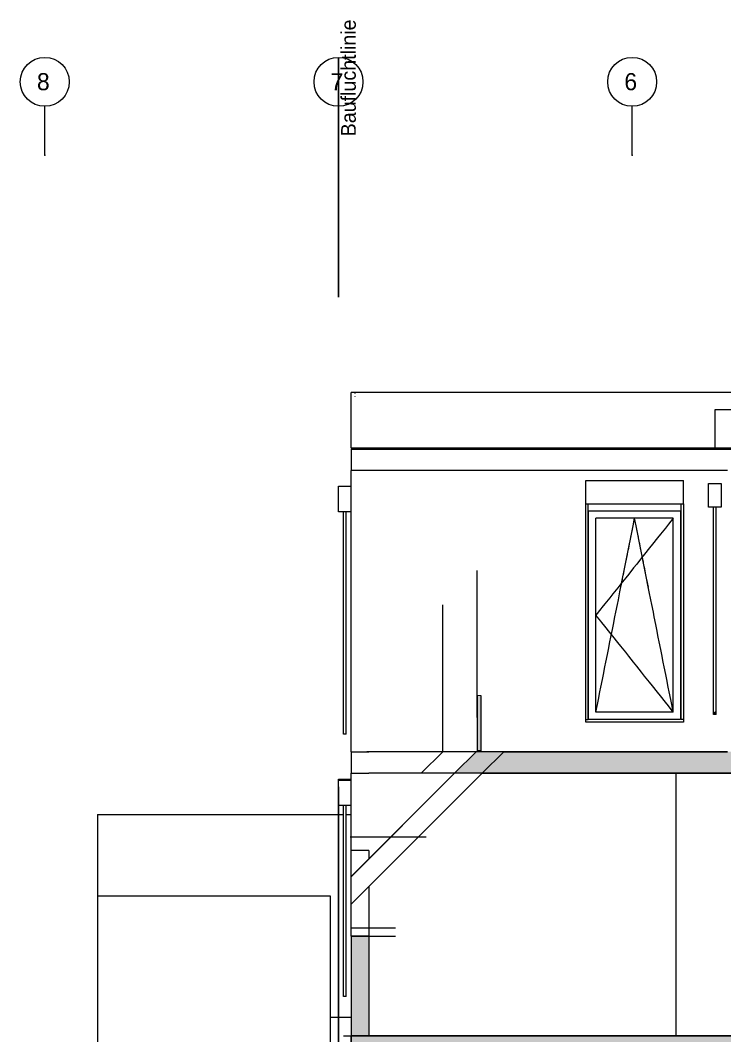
# Model space of a CAD drawing. Header units: metres. Extents: x -35.7 to 3.2, y -7 to 21.9.
# Drawn here: x -18.25 to -11.06, y 11.51 to 21.88 of the extents above; entities that cross this region are included whole.
import ezdxf

# ---------------------------------------------------------------- set-up
doc = ezdxf.new("R2010")
doc.units = ezdxf.units.M
doc.header["$MEASUREMENT"] = 0
for name, pattern in [('Baufluchtlinie', [0.013, 0.008, -0.005]), ('Raster', [0.004, 0.002, -0.001, 0, -0.001]), ('Strichlinie eng', [0.002, 0.0015, -0.0005])]:
    doc.linetypes.add(name, pattern=pattern)
for name, color, linetype in [('B_Schnitt B Garagenrampe RB_1_000 Achsraster', 7, 'Continuous'), ('B_Schnitt B Garagenrampe RB_1_110 Wand Aussen', 7, 'Continuous'), ('B_Schnitt B Garagenrampe RB_1_140 Brüstung', 7, 'Continuous'), ('B_Schnitt B Garagenrampe RB_1_150 Stütze', 7, 'Continuous'), ('B_Schnitt B Garagenrampe RB_1_210 Decke', 7, 'Continuous'), ('B_Schnitt B Garagenrampe RB_1_310 Dachkonstruktion massiv', 7, 'Continuous'), ('B_Schnitt B Garagenrampe RB_1_840 Baulinien', 7, 'Continuous'), ('B_Schnitt B Garagenrampe RB_1_950 Polierplan Bemaßung', 7, 'Continuous'), ('B_Schnitt B Garagenrampe RB_1_Neubau_840 Baulinien', 7, 'Continuous')]:
    doc.layers.add(name, color=color, linetype=linetype)
doc.styles.add('ERSTELLTER_STIL_1', font='')
doc.styles.get('ERSTELLTER_STIL_1').set_extended_font_data('Eurostile')

msp = doc.modelspace()

# ---------------------------------------------------------------- hatches: boundary and pattern name
at = {"layer": 'B_Schnitt B Garagenrampe RB_1_110 Wand Aussen', "linetype": 'Continuous', "lineweight": 0, "true_color": 0x000000}
msp.add_hatch(color=18, dxfattribs=at).paths.add_polyline_path([(-14.69, 12.526), (-14.87, 12.526), (-14.87, 11.51), (-14.69, 11.51)])
at = {"layer": 'B_Schnitt B Garagenrampe RB_1_140 Brüstung', "linetype": 'Continuous', "lineweight": 0, "true_color": 0x000000}
msp.add_hatch(color=18, dxfattribs=at).paths.add_polyline_path([(-13.585, 14.42), (-13.545, 14.42), (-13.545, 14.6), (-13.545, 14.984), (-13.585, 14.987)])
at = {"layer": 'B_Schnitt B Garagenrampe RB_1_210 Decke', "linetype": 'Continuous', "lineweight": 0, "true_color": 0x000000}
for points in [[(-13.312, 14.41), (-13.532, 14.19), (-1.468, 14.19), (-1.688, 14.41), (-13.185, 14.41)], [(-14.87, 11.51), (-14.87, 11.31), (-0.13, 11.31), (-0.13, 11.51)]]:
    msp.add_hatch(color=18, dxfattribs=at).paths.add_polyline_path(points)
at = {"layer": 'B_Schnitt B Garagenrampe RB_1_310 Dachkonstruktion massiv', "linetype": 'Continuous', "lineweight": 0, "true_color": 0x000000}
msp.add_hatch(color=18, dxfattribs=at).paths.add_polyline_path([(-13.312, 14.41), (-13.595, 14.41), (-13.815, 14.19), (-13.532, 14.19)])

# ---------------------------------------------------------------- linework, layer by layer
at = {"layer": 'B_Schnitt B Garagenrampe RB_1_000 Achsraster', "color": 5, "linetype": 'Raster', "lineweight": 0, "ltscale": 1000}
for p, q in [((-18, 20.5), (-18, 21)), ((-15, 20.5), (-15, 21)), ((-12, 20.5), (-12, 21))]:
    msp.add_line(p, q, dxfattribs=at)
at = {"layer": 'B_Schnitt B Garagenrampe RB_1_000 Achsraster', "color": 5, "linetype": 'Continuous', "lineweight": 0, "ltscale": 1000}
for centre in [(-18, 21.25), (-15, 21.25), (-12, 21.25)]:
    msp.add_circle(centre, 0.25, dxfattribs=at)
at = {"layer": 'B_Schnitt B Garagenrampe RB_1_000 Achsraster', "color": 5, "linetype": 'Raster', "lineweight": 0, "ltscale": 1000}
for p in [(-18, 20.5), (-18, 20.5), (-15, 20.5), (-15, 20.5), (-12, 20.5), (-12, 20.5)]:
    msp.add_point(p, dxfattribs=at)
at = {"layer": 'B_Schnitt B Garagenrampe RB_1_110 Wand Aussen', "color": 7, "linetype": 'Continuous', "lineweight": 18, "ltscale": 1000}
for p, q in [((-11.155, 17.9), (-11.155, 17.51)), ((-10.495, 17.9), (-11.155, 17.9)), ((-11.155, 17.51), (-11.155, 17.5)), ((-11.155, 17.5), (-10.503, 17.5)), ((-14.69, 17.28), (-14.87, 17.28)), ((-14.87, 14.41), (-14.87, 17.28)), ((-11.027, 17.28), (-14.69, 17.28)), ((-12.475, 14.71), (-12.475, 16.94)), ((-11.475, 16.94), (-11.475, 14.71)), ((-11.475, 14.71), (-12.475, 14.71)), ((-14.87, 14.41), (-14.69, 14.41)), ((-13.934, 14.41), (-14.69, 14.41)), ((-13.595, 14.41), (-13.934, 14.41)), ((-14.87, 14.19), (-14.69, 14.19)), ((-14.87, 13.4), (-14.87, 14.19)), ((-14.154, 14.19), (-14.69, 14.19)), ((-13.815, 14.19), (-14.154, 14.19)), ((-14.69, 13.4), (-14.87, 13.4)), ((-14.87, 13.135), (-14.87, 13.4)), ((-14.69, 13.4), (-14.69, 13.315)), ((-14.69, 13.032), (-14.69, 12.526)), ((-14.87, 12.526), (-14.87, 12.852)), ((-14.87, 12.526), (-14.87, 11.51)), ((-14.69, 12.526), (-14.87, 12.526)), ((-14.69, 12.526), (-14.69, 11.51))]:
    msp.add_line(p, q, dxfattribs=at)
at = {"layer": 'B_Schnitt B Garagenrampe RB_1_110 Wand Aussen', "color": 7, "linetype": 'Continuous', "lineweight": 13, "ltscale": 1000}
for p, q in [((-15, 16.86), (-15, 17.12)), ((-15, 17.12), (-14.87, 17.12)), ((-12.475, 16.94), (-12.475, 17.18)), ((-12.475, 17.18), (-12.47, 17.18)), ((-12.47, 17.18), (-11.48, 17.18)), ((-11.48, 17.18), (-11.475, 17.18)), ((-11.475, 16.94), (-11.475, 17.18)), ((-11.22, 17.148), (-11.09, 17.148)), ((-11.22, 16.908), (-11.22, 17.148)), ((-11.09, 17.148), (-11.09, 16.908)), ((-12.475, 16.94), (-12.47, 16.94)), ((-12.47, 16.94), (-11.48, 16.94)), ((-12.45, 14.74), (-12.45, 16.94)), ((-11.5, 14.74), (-11.5, 16.94)), ((-11.48, 16.94), (-11.475, 16.94)), ((-11.168, 16.908), (-11.22, 16.908)), ((-11.168, 14.79), (-11.168, 16.908)), ((-11.142, 16.908), (-11.168, 16.908)), ((-11.142, 14.815), (-11.142, 16.908)), ((-11.09, 16.908), (-11.142, 16.908)), ((-14.995, 16.86), (-15, 16.86)), ((-14.948, 16.86), (-14.995, 16.86)), ((-14.923, 16.86), (-14.948, 16.86)), ((-14.948, 14.59), (-14.948, 16.86)), ((-14.875, 16.86), (-14.923, 16.86)), ((-14.923, 14.59), (-14.923, 16.86)), ((-14.87, 16.86), (-14.875, 16.86)), ((-12.445, 14.74), (-12.445, 16.87)), ((-12.445, 16.87), (-11.975, 16.87)), ((-11.975, 16.87), (-11.505, 16.87)), ((-11.505, 16.87), (-11.505, 14.74)), ((-12.37, 14.815), (-12.37, 16.795)), ((-11.58, 16.795), (-12.37, 16.795)), ((-12.125, 16.041), (-11.991, 16.717)), ((-11.991, 16.717), (-11.975, 16.795)), ((-11.959, 16.717), (-11.975, 16.795)), ((-11.825, 16.041), (-11.959, 16.717)), ((-11.661, 16.693), (-11.711, 16.631)), ((-11.63, 16.733), (-11.661, 16.693)), ((-11.58, 16.795), (-11.63, 16.733)), ((-11.58, 14.815), (-11.58, 16.795)), ((-12.014, 16.6), (-11.998, 16.678)), ((-11.936, 16.6), (-11.952, 16.678)), ((-11.742, 16.592), (-11.792, 16.529)), ((-11.711, 16.631), (-11.742, 16.592)), ((-12.039, 16.472), (-12.024, 16.551)), ((-11.911, 16.472), (-11.926, 16.551)), ((-11.823, 16.49), (-11.873, 16.428)), ((-11.792, 16.529), (-11.823, 16.49)), ((-12.065, 16.345), (-12.049, 16.423)), ((-11.904, 16.389), (-11.954, 16.326)), ((-11.873, 16.428), (-11.904, 16.389)), ((-11.885, 16.345), (-11.901, 16.423)), ((-12.09, 16.217), (-12.075, 16.296)), ((-11.985, 16.287), (-12.035, 16.224)), ((-11.954, 16.326), (-11.985, 16.287)), ((-11.86, 16.217), (-11.875, 16.296)), ((-12.066, 16.185), (-12.116, 16.123)), ((-12.035, 16.224), (-12.066, 16.185)), ((-12.148, 16.084), (-12.197, 16.021)), ((-12.116, 16.123), (-12.148, 16.084)), ((-12.116, 16.09), (-12.1, 16.168)), ((-11.834, 16.09), (-11.85, 16.168)), ((-12.229, 15.982), (-12.279, 15.92)), ((-12.197, 16.021), (-12.229, 15.982)), ((-12.141, 15.962), (-12.125, 16.041)), ((-11.809, 15.962), (-11.825, 16.041)), ((-12.32, 15.868), (-12.37, 15.805)), ((-12.31, 15.881), (-12.32, 15.868)), ((-12.279, 15.92), (-12.31, 15.881)), ((-12.167, 15.835), (-12.151, 15.913)), ((-12.151, 15.913), (-12.141, 15.962)), ((-11.799, 15.913), (-11.809, 15.962)), ((-11.783, 15.835), (-11.799, 15.913)), ((-12.32, 15.743), (-12.37, 15.805)), ((-12.192, 15.707), (-12.176, 15.786)), ((-12.176, 15.786), (-12.167, 15.835)), ((-11.774, 15.786), (-11.783, 15.835)), ((-11.758, 15.707), (-11.774, 15.786)), ((-12.31, 15.73), (-12.32, 15.743)), ((-12.279, 15.69), (-12.31, 15.73)), ((-12.229, 15.628), (-12.279, 15.69)), ((-12.217, 15.58), (-12.202, 15.658)), ((-12.202, 15.658), (-12.192, 15.707)), ((-11.748, 15.658), (-11.758, 15.707)), ((-11.733, 15.58), (-11.748, 15.658)), ((-12.197, 15.589), (-12.229, 15.628)), ((-12.227, 15.531), (-12.217, 15.58)), ((-12.148, 15.526), (-12.197, 15.589)), ((-11.723, 15.531), (-11.733, 15.58)), ((-12.253, 15.403), (-12.243, 15.452)), ((-12.243, 15.452), (-12.227, 15.531)), ((-12.116, 15.487), (-12.148, 15.526)), ((-12.066, 15.425), (-12.116, 15.487)), ((-11.707, 15.452), (-11.723, 15.531)), ((-11.697, 15.403), (-11.707, 15.452)), ((-12.268, 15.325), (-12.253, 15.403)), ((-12.035, 15.386), (-12.066, 15.425)), ((-11.985, 15.323), (-12.035, 15.386)), ((-11.682, 15.325), (-11.697, 15.403)), ((-12.294, 15.197), (-12.278, 15.276)), ((-12.278, 15.276), (-12.268, 15.325)), ((-11.954, 15.284), (-11.985, 15.323)), ((-11.904, 15.221), (-11.954, 15.284)), ((-11.672, 15.276), (-11.682, 15.325)), ((-11.656, 15.197), (-11.672, 15.276)), ((-12.319, 15.07), (-12.303, 15.148)), ((-12.303, 15.148), (-12.294, 15.197)), ((-11.873, 15.182), (-11.904, 15.221)), ((-11.823, 15.12), (-11.873, 15.182)), ((-11.647, 15.148), (-11.656, 15.197)), ((-11.631, 15.07), (-11.647, 15.148)), ((-12.329, 15.021), (-12.319, 15.07)), ((-11.792, 15.081), (-11.823, 15.12)), ((-11.742, 15.018), (-11.792, 15.081)), ((-11.621, 15.021), (-11.631, 15.07)), ((-12.354, 14.893), (-12.345, 14.942)), ((-12.345, 14.942), (-12.329, 15.021)), ((-11.711, 14.979), (-11.742, 15.018)), ((-11.661, 14.917), (-11.711, 14.979)), ((-11.605, 14.942), (-11.621, 15.021)), ((-11.596, 14.893), (-11.605, 14.942)), ((-12.37, 14.815), (-12.354, 14.893)), ((-11.63, 14.878), (-11.661, 14.917)), ((-11.58, 14.815), (-11.63, 14.878)), ((-11.58, 14.815), (-11.596, 14.893)), ((-12.475, 14.74), (-12.45, 14.74)), ((-11.975, 14.74), (-12.445, 14.74)), ((-11.58, 14.815), (-12.37, 14.815)), ((-11.505, 14.74), (-11.975, 14.74)), ((-11.475, 14.74), (-11.5, 14.74)), ((-11.155, 14.79), (-11.168, 14.79)), ((-11.142, 14.815), (-11.155, 14.815)), ((-11.155, 14.79), (-11.155, 14.815)), ((-11.142, 14.79), (-11.155, 14.79)), ((-11.142, 14.79), (-11.142, 14.815)), ((-14.923, 14.59), (-14.948, 14.59)), ((-15, 14.12), (-15, 14.13)), ((-15, 14.13), (-14.87, 14.13)), ((-15, 13.86), (-15, 14.12)), ((-15, 14.12), (-14.87, 14.12)), ((-14.995, 13.86), (-15, 13.86)), ((-14.948, 13.86), (-14.995, 13.86)), ((-14.923, 13.86), (-14.948, 13.86)), ((-14.948, 11.91), (-14.948, 13.86)), ((-14.875, 13.86), (-14.923, 13.86)), ((-14.923, 11.91), (-14.923, 13.86)), ((-14.87, 13.86), (-14.875, 13.86)), ((-14.923, 11.91), (-14.948, 11.91))]:
    msp.add_line(p, q, dxfattribs=at)
at = {"layer": 'B_Schnitt B Garagenrampe RB_1_140 Brüstung', "color": 7, "linetype": 'Continuous', "lineweight": 18, "ltscale": 1000}
for p, q in [((-14.87, 18.074), (-14.87, 18.077)), ((-10.495, 18.077), (-14.87, 18.077)), ((-14.87, 18.073), (-14.87, 18.074)), ((-14.87, 18.07), (-14.87, 18.073)), ((-14.87, 18.068), (-14.87, 18.07)), ((-14.87, 18.036), (-14.87, 18.068)), ((-14.83, 18.073), (-14.83, 18.074)), ((-14.83, 18.07), (-14.83, 18.073)), ((-14.83, 18.068), (-14.83, 18.07)), ((-14.87, 18.034), (-14.87, 18.036)), ((-14.87, 17.705), (-14.87, 18.034)), ((-14.83, 18.034), (-14.83, 18.036)), ((-14.87, 17.69), (-14.87, 17.705)), ((-14.87, 17.51), (-14.87, 17.69)), ((-14.83, 17.51), (-14.87, 17.51)), ((-11.155, 17.51), (-14.83, 17.51)), ((-10.504, 17.51), (-11.155, 17.51)), ((-17.46, 13.77), (-14.948, 13.77)), ((-17.46, 13.77), (-17.46, 12.936)), ((-14.923, 13.77), (-14.87, 13.77)), ((-17.46, 12.936), (-17.46, 11.31)), ((-15.08, 12.936), (-17.46, 12.936)), ((-15.08, 11.31), (-15.08, 12.936)), ((-15.08, 11.7), (-14.87, 11.7))]:
    msp.add_line(p, q, dxfattribs=at)
at = {"layer": 'B_Schnitt B Garagenrampe RB_1_140 Brüstung', "color": 7, "linetype": 'Continuous', "lineweight": 13, "ltscale": 1000}
for p, q in [((-13.585, 14.987), (-13.545, 14.984)), ((-13.545, 14.6), (-13.545, 14.42)), ((-13.545, 14.42), (-13.585, 14.42))]:
    msp.add_line(p, q, dxfattribs=at)
at = {"layer": 'B_Schnitt B Garagenrampe RB_1_140 Brüstung', "color": 7, "linetype": 'Continuous', "lineweight": 13, "ltscale": 1000, "flags": 128}
for points in [[(-13.585, 14.987), (-13.585, 14.6), (-13.585, 14.42)], [(-13.545, 14.984), (-13.545, 14.875), (-13.545, 14.823), (-13.545, 14.8), (-13.545, 14.615), (-13.545, 14.6)]]:
    msp.add_lwpolyline(points, dxfattribs=at)
at = {"layer": 'B_Schnitt B Garagenrampe RB_1_150 Stütze', "color": 7, "linetype": 'Continuous', "lineweight": 13, "ltscale": 1000}
msp.add_line((-11.55, 11.51), (-11.55, 14.19), dxfattribs=at)
at = {"layer": 'B_Schnitt B Garagenrampe RB_1_210 Decke', "color": 7, "linetype": 'Continuous', "lineweight": 13, "ltscale": 1000}
for p, q in [((-14.87, 17.5), (-11.155, 17.5)), ((-14.87, 17.5), (-14.87, 17.28)), ((-14.87, 14.41), (-14.87, 14.19)), ((-14.154, 14.19), (-13.934, 14.41)), ((-13.312, 14.41), (-13.185, 14.41))]:
    msp.add_line(p, q, dxfattribs=at)
at = {"layer": 'B_Schnitt B Garagenrampe RB_1_210 Decke', "color": 7, "linetype": 'Continuous', "lineweight": 25, "ltscale": 1000}
for p, q in [((-13.312, 14.41), (-13.532, 14.19)), ((-13.185, 14.41), (-13.185, 14.41)), ((-6.225, 14.19), (-13.532, 14.19)), ((-14.87, 11.51), (-14.87, 11.31)), ((-14.69, 11.51), (-14.87, 11.51)), ((-6.225, 11.51), (-14.69, 11.51))]:
    msp.add_line(p, q, dxfattribs=at)
at = {"layer": 'B_Schnitt B Garagenrampe RB_1_210 Decke', "color": 255, "linetype": 'Continuous', "lineweight": 13, "ltscale": 1000}
msp.add_line((-14.95, 11.51), (-14.87, 11.51), dxfattribs=at)
at = {"layer": 'B_Schnitt B Garagenrampe RB_1_210 Decke', "color": 7, "linetype": 'Continuous', "lineweight": 25, "ltscale": 1000, "flags": 128}
msp.add_lwpolyline([(-11.025, 14.41), (-13.185, 14.41), (-13.312, 14.41)], dxfattribs=at)
at = {"layer": 'B_Schnitt B Garagenrampe RB_1_310 Dachkonstruktion massiv', "color": 7, "linetype": 'Continuous', "lineweight": 18, "ltscale": 1000}
for p, q in [((-13.595, 14.41), (-13.815, 14.19)), ((-13.312, 14.41), (-13.595, 14.41)), ((-13.312, 14.41), (-13.312, 14.41)), ((-13.532, 14.19), (-14.87, 12.852)), ((-14.87, 13.135), (-13.815, 14.19)), ((-13.532, 14.19), (-13.815, 14.19)), ((-14.87, 12.852), (-14.87, 13.135))]:
    msp.add_line(p, q, dxfattribs=at)
at = {"layer": 'B_Schnitt B Garagenrampe RB_1_950 Polierplan Bemaßung', "color": 7, "linetype": 'Strichlinie eng', "lineweight": 13, "ltscale": 1000}
for p, q in [((-13.585, 14.759), (-13.585, 16.738)), ((-13.934, 14.41), (-13.934, 16.389)), ((-13.306, 14.41), (-14.709, 14.41)), ((-13.815, 14.19), (-14.875, 13.13)), ((-14.882, 13.54), (-14.104, 13.54)), ((-14.87, 12.612), (-14.418, 12.612)), ((-14.87, 12.526), (-14.418, 12.526))]:
    msp.add_line(p, q, dxfattribs=at)
at = {"layer": 'B_Schnitt B Garagenrampe RB_1_Neubau_840 Baulinien', "color": 1, "linetype": 'Baufluchtlinie', "lineweight": 25, "ltscale": 1000, "true_color": 0xfb0106}
msp.add_line((-15, -6.95), (-15, 21.5), dxfattribs=at)

# ---------------------------------------------------------------- texts
at = {"layer": 'B_Schnitt B Garagenrampe RB_1_000 Achsraster', "color": 5, "linetype": 'Continuous', "lineweight": 0, "char_height": 0.175, "attachment_point": 1, "style": 'ERSTELLTER_STIL_1'}
for s, insert in [('\\A1;{\\pql;\\pt0;\\fEurostile|b0|i0|c0|p0;\\W1.000000;8}', (-18.08, 21.339)), ('\\A1;{\\pql;\\pt0;\\fEurostile|b0|i0|c0|p0;\\W1.000000;7}', (-15.08, 21.338)), ('\\A1;{\\pql;\\pt0;\\fEurostile|b0|i0|c0|p0;\\W1.000000;6}', (-12.08, 21.339))]:
    msp.add_mtext(s, dxfattribs=dict(at, insert=insert))
at = {"layer": 'B_Schnitt B Garagenrampe RB_1_840 Baulinien', "color": 1, "linetype": 'Continuous', "lineweight": 0, "insert": (-14.897, 21.29), "char_height": 0.15, "attachment_point": 5, "rotation": 90, "style": 'ERSTELLTER_STIL_1'}
msp.add_mtext('\\A1;{\\pqc;\\fEurostile|b0|i0|c0|p0;\\W1.000000;Baufluchtlinie}', dxfattribs=at)

doc.saveas('drawing.dxf')
